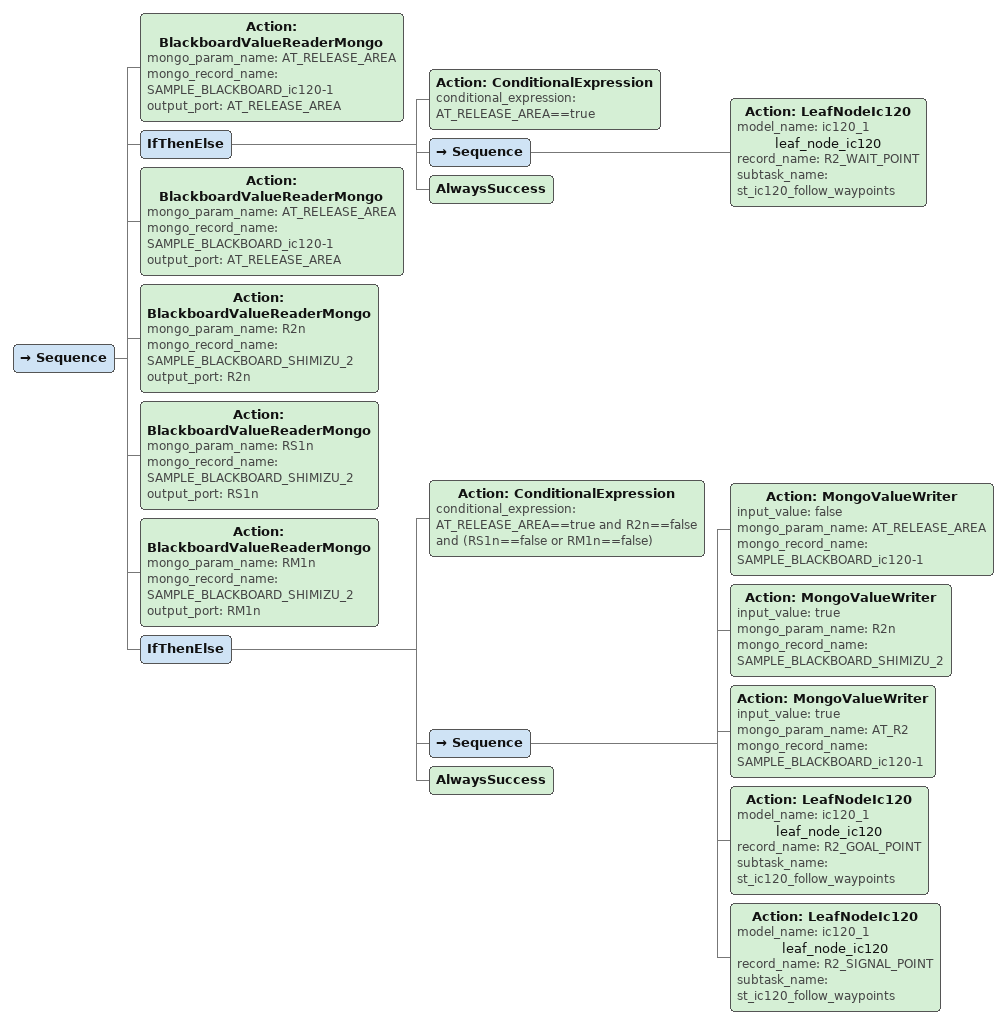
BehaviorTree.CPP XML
<Sequence>
                                            <Action ID="BlackboardValueReaderMongo" mongo_param_name="AT_RELEASE_AREA" mongo_record_name="SAMPLE_BLACKBOARD_ic120-1" output_port="AT_RELEASE_AREA"/>
                                            <IfThenElse>
                                                <Action ID="ConditionalExpression" conditional_expression="AT_RELEASE_AREA==true"/>
                                                <Sequence>
                                                    <Action ID="LeafNodeIc120" model_name="ic120_1" name="leaf_node_ic120" record_name="R2_WAIT_POINT" subtask_name="st_ic120_follow_waypoints"/>
                                                </Sequence>
                                                <AlwaysSuccess/>
                                            </IfThenElse>
                                            <Action ID="BlackboardValueReaderMongo" mongo_param_name="AT_RELEASE_AREA" mongo_record_name="SAMPLE_BLACKBOARD_ic120-1" output_port="AT_RELEASE_AREA"/>
                                            <Action ID="BlackboardValueReaderMongo" mongo_param_name="R2n" mongo_record_name="SAMPLE_BLACKBOARD_SHIMIZU_2" output_port="R2n"/>
                                            <Action ID="BlackboardValueReaderMongo" mongo_param_name="RS1n" mongo_record_name="SAMPLE_BLACKBOARD_SHIMIZU_2" output_port="RS1n"/>
                                            <Action ID="BlackboardValueReaderMongo" mongo_param_name="RM1n" mongo_record_name="SAMPLE_BLACKBOARD_SHIMIZU_2" output_port="RM1n"/>
                                            <IfThenElse>
                                                <Action ID="ConditionalExpression" conditional_expression="AT_RELEASE_AREA==true and R2n==false and 
(RS1n==false or RM1n==false)
"/>
                                                <Sequence>
                                                    <Action ID="MongoValueWriter" input_value="false" mongo_param_name="AT_RELEASE_AREA" mongo_record_name="SAMPLE_BLACKBOARD_ic120-1"/>
                                                    <Action ID="MongoValueWriter" input_value="true" mongo_param_name="R2n" mongo_record_name="SAMPLE_BLACKBOARD_SHIMIZU_2"/>
                                                    <Action ID="MongoValueWriter" input_value="true" mongo_param_name="AT_R2" mongo_record_name="SAMPLE_BLACKBOARD_ic120-1"/>
                                                    <Action ID="LeafNodeIc120" model_name="ic120_1" name="leaf_node_ic120" record_name="R2_GOAL_POINT" subtask_name="st_ic120_follow_waypoints"/>
                                                    <Action ID="LeafNodeIc120" model_name="ic120_1" name="leaf_node_ic120" record_name="R2_SIGNAL_POINT" subtask_name="st_ic120_follow_waypoints"/>
                                                </Sequence>
                                                <AlwaysSuccess/>
                                            </IfThenElse>
                                        </Sequence>
